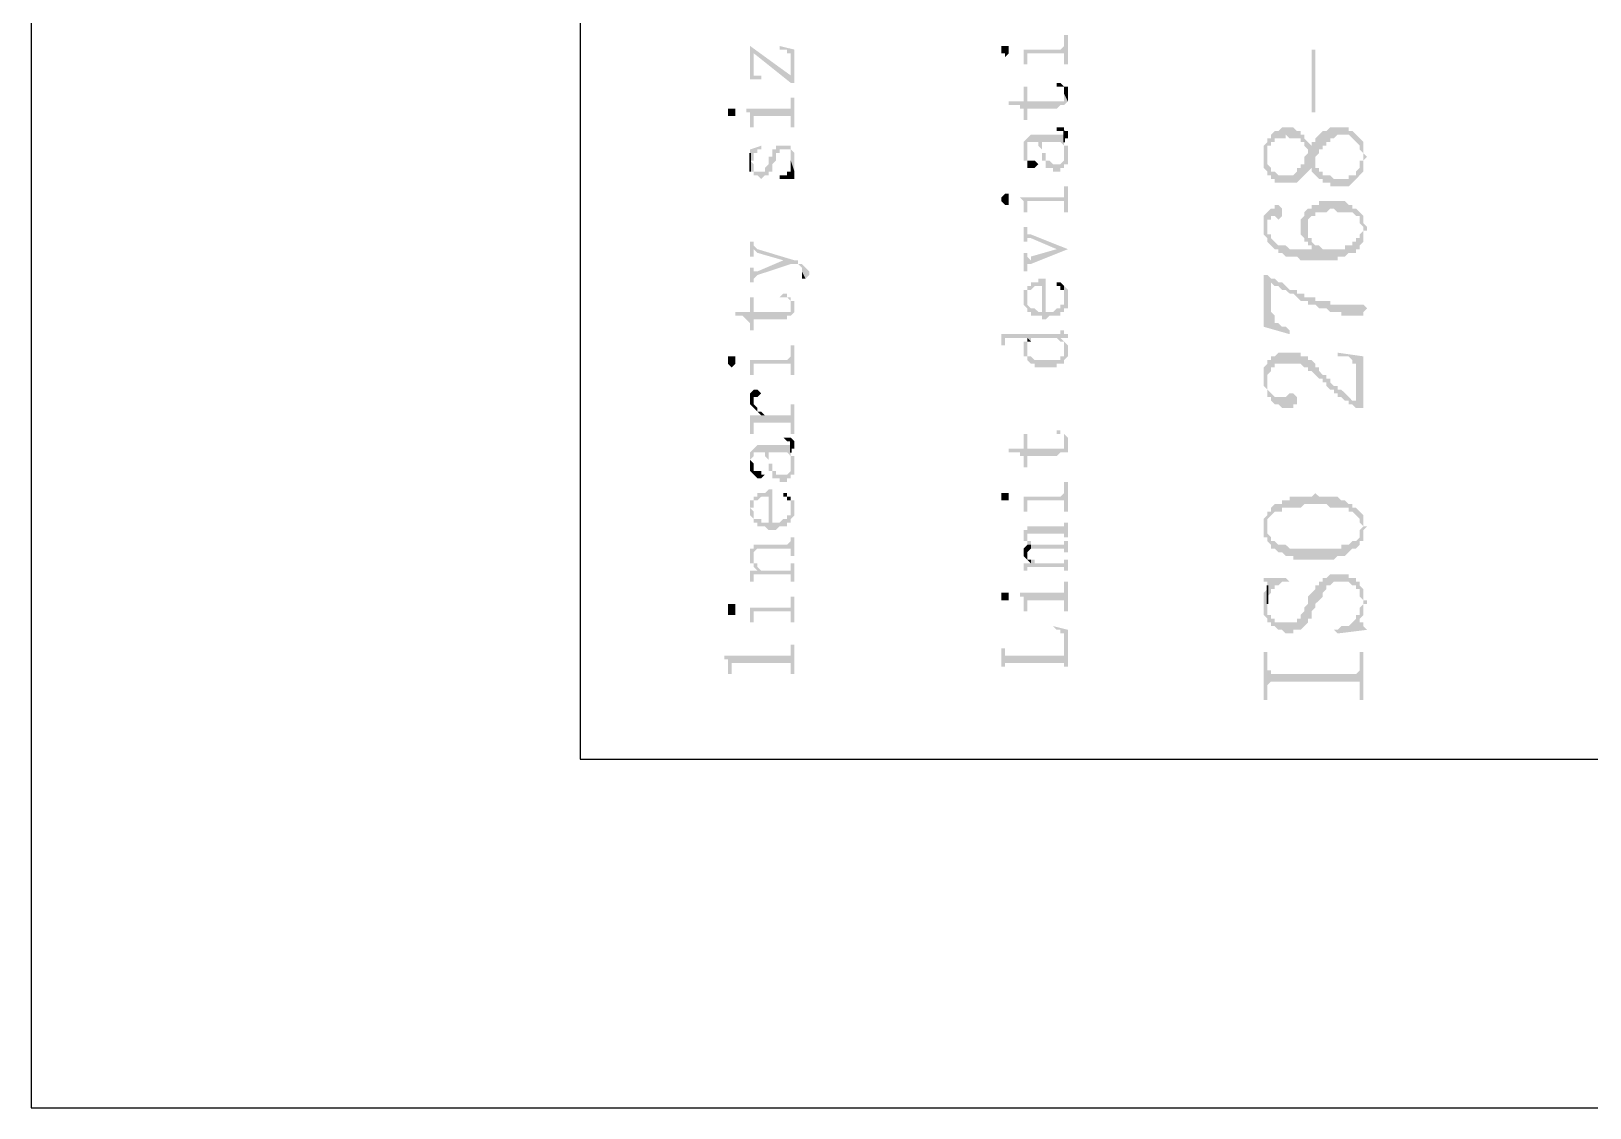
# Model space of a CAD drawing. Header units: inches. Extents: x 3613 to 8393, y -2205 to -794.
# Drawn here: x 4076.93 to 4095.97, y -1865.06 to -1851.91 of the extents above; entities that cross this region are included whole.
import ezdxf

# ---------------------------------------------------------------- set-up
doc = ezdxf.new("R2010")
doc.units = ezdxf.units.IN
doc.header["$MEASUREMENT"] = 0

msp = doc.modelspace()

# ---------------------------------------------------------------- hatches: boundary and pattern name
at = {"transparency": 33554559}
for points in [[(4089.004, -1852.139), (4089.049, -1852.139), (4089.049, -1852.184), (4089.049, -1852.229), (4089.049, -1852.274), (4089.049, -1852.32), (4089.094, -1852.32), (4089.094, -1852.229), (4089.094, -1852.184), (4089.545, -1852.184), (4089.545, -1852.32), (4089.591, -1852.32), (4089.591, -1851.958), (4089.545, -1851.958), (4089.545, -1852.094), (4089.545, -1852.094), (4089.5, -1852.139)], [(4085.709, -1852.094), (4085.754, -1852.184), (4086.206, -1852.545), (4086.206, -1852.455)], [(4085.709, -1852.094), (4085.709, -1852.5), (4085.89, -1852.5), (4085.845, -1852.5), (4085.845, -1852.455), (4085.754, -1852.455), (4085.754, -1852.41), (4085.754, -1852.184)], [(4086.07, -1852.094), (4086.07, -1852.139), (4086.161, -1852.139), (4086.161, -1852.184), (4086.206, -1852.184), (4086.206, -1852.229), (4086.206, -1852.545), (4086.251, -1852.545), (4086.251, -1852.139)], [(4088.778, -1852.139), (4088.778, -1852.184), (4088.823, -1852.184), (4088.823, -1852.229), (4088.823, -1852.229), (4088.868, -1852.184), (4088.868, -1852.139), (4088.868, -1852.094), (4088.778, -1852.094)], [(4092.614, -1852.906), (4092.614, -1852.139), (4092.569, -1852.139), (4092.569, -1852.906)], [(4088.868, -1852.771), (4088.868, -1852.816), (4089.004, -1852.816), (4089.004, -1852.861), (4089.049, -1852.861), (4089.049, -1852.906), (4089.049, -1852.997), (4089.094, -1852.997), (4089.094, -1852.861), (4089.455, -1852.861), (4089.5, -1852.816), (4089.545, -1852.816), (4089.591, -1852.771), (4089.545, -1852.681), (4089.545, -1852.726), (4089.545, -1852.771), (4089.094, -1852.771), (4089.094, -1852.59), (4089.049, -1852.59), (4089.049, -1852.771)], [(4089.455, -1852.59), (4089.545, -1852.59), (4089.545, -1852.635), (4089.545, -1852.681), (4089.545, -1852.681), (4089.591, -1852.771), (4089.591, -1852.681), (4089.591, -1852.635), (4089.591, -1852.59), (4089.545, -1852.59), (4089.5, -1852.545), (4089.455, -1852.545)], [(4085.664, -1852.861), (4085.664, -1852.906), (4085.709, -1852.906), (4085.709, -1852.951), (4085.709, -1852.997), (4085.709, -1853.087), (4085.754, -1853.087), (4085.754, -1852.951), (4086.206, -1852.951), (4086.206, -1853.087), (4086.251, -1853.087), (4086.251, -1852.726), (4086.206, -1852.726), (4086.206, -1852.861), (4086.161, -1852.861)], [(4085.438, -1852.906), (4085.438, -1852.951), (4085.529, -1852.951), (4085.529, -1852.906), (4085.529, -1852.861), (4085.438, -1852.861)], [(4089.049, -1853.358), (4089.049, -1853.403), (4089.049, -1853.448), (4089.049, -1853.493), (4089.094, -1853.493), (4089.094, -1853.358), (4089.094, -1853.312), (4089.094, -1853.267), (4089.23, -1853.267), (4089.23, -1853.312), (4089.23, -1853.312), (4089.275, -1853.358), (4089.275, -1853.403), (4089.275, -1853.267), (4089.5, -1853.267), (4089.545, -1853.312), (4089.545, -1853.358), (4089.545, -1853.403), (4089.545, -1853.448), (4089.591, -1853.312), (4089.545, -1853.312), (4089.545, -1853.267), (4089.545, -1853.177), (4089.139, -1853.177), (4089.094, -1853.222), (4089.094, -1853.222), (4089.049, -1853.267), (4089.049, -1853.312)], [(4089.455, -1853.087), (4089.455, -1853.132), (4089.545, -1853.132), (4089.545, -1853.222), (4089.591, -1853.222), (4089.591, -1853.177), (4089.591, -1853.132), (4089.545, -1853.132), (4089.545, -1853.087), (4089.5, -1853.087)], [(4091.983, -1853.448), (4091.983, -1853.583), (4092.028, -1853.628), (4092.028, -1853.673), (4092.073, -1853.673), (4092.073, -1853.719), (4092.118, -1853.719), (4092.118, -1853.764), (4092.389, -1853.764), (4092.434, -1853.719), (4092.434, -1853.719), (4092.479, -1853.673), (4092.479, -1853.673), (4092.524, -1853.628), (4092.524, -1853.628), (4092.569, -1853.583), (4092.569, -1853.628), (4092.614, -1853.538), (4092.614, -1853.493), (4092.614, -1853.448), (4092.66, -1853.403), (4092.66, -1853.358), (4092.705, -1853.358), (4092.705, -1853.312), (4092.75, -1853.312), (4092.75, -1853.267), (4092.795, -1853.267), (4092.795, -1853.222), (4092.84, -1853.222), (4092.885, -1853.177), (4093.021, -1853.177), (4093.066, -1853.222), (4093.066, -1853.222), (4093.111, -1853.267), (4093.111, -1853.267), (4093.156, -1853.312), (4093.156, -1853.358), (4093.201, -1853.403), (4093.201, -1853.628), (4093.201, -1853.538), (4093.201, -1853.493), (4093.246, -1853.448), (4093.201, -1853.403), (4093.201, -1853.312), (4093.201, -1853.267), (4093.156, -1853.222), (4093.156, -1853.222), (4093.111, -1853.177), (4093.111, -1853.177), (4093.066, -1853.132), (4093.021, -1853.132), (4093.021, -1853.087), (4092.795, -1853.087), (4092.75, -1853.132), (4092.705, -1853.132), (4092.66, -1853.177), (4092.66, -1853.177), (4092.614, -1853.222), (4092.614, -1853.267), (4092.569, -1853.267), (4092.569, -1853.312), (4092.569, -1853.312), (4092.524, -1853.267), (4092.524, -1853.403), (4092.524, -1853.403), (4092.479, -1853.448), (4092.479, -1853.538), (4092.434, -1853.538), (4092.434, -1853.583), (4092.389, -1853.583), (4092.389, -1853.628), (4092.344, -1853.673), (4092.163, -1853.673), (4092.118, -1853.628), (4092.073, -1853.628), (4092.073, -1853.583), (4092.073, -1853.583), (4092.028, -1853.538), (4092.028, -1853.493), (4092.028, -1853.267), (4092.028, -1853.267), (4091.983, -1853.312), (4091.983, -1853.403)], [(4092.028, -1853.267), (4092.028, -1853.448), (4092.028, -1853.312), (4092.073, -1853.312), (4092.073, -1853.267), (4092.118, -1853.267), (4092.118, -1853.222), (4092.253, -1853.222), (4092.253, -1853.177), (4092.299, -1853.222), (4092.434, -1853.222), (4092.434, -1853.267), (4092.479, -1853.267), (4092.479, -1853.312), (4092.524, -1853.358), (4092.524, -1853.267), (4092.524, -1853.267), (4092.479, -1853.222), (4092.479, -1853.177), (4092.434, -1853.177), (4092.434, -1853.132), (4092.389, -1853.132), (4092.344, -1853.087), (4092.208, -1853.087), (4092.163, -1853.132), (4092.118, -1853.132), (4092.073, -1853.177), (4092.073, -1853.222), (4092.028, -1853.222)], [(4085.709, -1853.628), (4085.754, -1853.628), (4085.754, -1853.673), (4085.799, -1853.673), (4085.845, -1853.719), (4085.845, -1853.719), (4085.89, -1853.673), (4085.935, -1853.673), (4085.935, -1853.628), (4085.98, -1853.628), (4085.98, -1853.583), (4085.98, -1853.538), (4085.98, -1853.538), (4086.025, -1853.493), (4086.025, -1853.448), (4086.025, -1853.403), (4086.07, -1853.403), (4086.07, -1853.358), (4086.206, -1853.358), (4086.206, -1853.403), (4086.206, -1853.448), (4086.206, -1853.493), (4086.251, -1853.628), (4086.251, -1853.583), (4086.251, -1853.538), (4086.251, -1853.493), (4086.251, -1853.448), (4086.251, -1853.403), (4086.251, -1853.403), (4086.206, -1853.358), (4086.206, -1853.312), (4086.025, -1853.312), (4086.025, -1853.358), (4085.98, -1853.358), (4085.98, -1853.403), (4085.98, -1853.448), (4085.935, -1853.448), (4085.935, -1853.493), (4085.935, -1853.538), (4085.935, -1853.538), (4085.89, -1853.583), (4085.89, -1853.628), (4085.754, -1853.628), (4085.754, -1853.583), (4085.754, -1853.538), (4085.709, -1853.493)], [(4085.709, -1853.358), (4085.709, -1853.628), (4085.709, -1853.493), (4085.754, -1853.493), (4085.754, -1853.448), (4085.754, -1853.403), (4085.799, -1853.403), (4085.799, -1853.358), (4085.845, -1853.358), (4085.845, -1853.312)], [(4089.094, -1853.493), (4089.094, -1853.538), (4089.094, -1853.583), (4089.184, -1853.583), (4089.23, -1853.538), (4089.23, -1853.538), (4089.184, -1853.493), (4089.094, -1853.493), (4089.094, -1853.448), (4089.094, -1853.358)], [(4089.275, -1853.403), (4089.275, -1853.448), (4089.275, -1853.493), (4089.32, -1853.493), (4089.32, -1853.538), (4089.32, -1853.583), (4089.41, -1853.583), (4089.41, -1853.628), (4089.5, -1853.628), (4089.5, -1853.583), (4089.545, -1853.583), (4089.545, -1853.538), (4089.591, -1853.538), (4089.591, -1853.493), (4089.591, -1853.448), (4089.591, -1853.403), (4089.591, -1853.358), (4089.591, -1853.312), (4089.545, -1853.448), (4089.545, -1853.493), (4089.545, -1853.493), (4089.5, -1853.538), (4089.41, -1853.538), (4089.365, -1853.493), (4089.32, -1853.493), (4089.32, -1853.448), (4089.32, -1853.403), (4089.275, -1853.403), (4089.275, -1853.358), (4089.275, -1853.267), (4089.275, -1853.267)], [(4086.07, -1853.673), (4086.07, -1853.719), (4086.251, -1853.719), (4086.251, -1853.673), (4086.251, -1853.628), (4086.206, -1853.493), (4086.206, -1853.538), (4086.206, -1853.583), (4086.206, -1853.628), (4086.161, -1853.628), (4086.161, -1853.673), (4086.115, -1853.673)], [(4092.569, -1853.628), (4092.614, -1853.673), (4092.614, -1853.673), (4092.66, -1853.719), (4092.705, -1853.719), (4092.705, -1853.764), (4092.795, -1853.764), (4092.795, -1853.809), (4093.021, -1853.809), (4093.066, -1853.764), (4093.066, -1853.764), (4093.111, -1853.719), (4093.111, -1853.719), (4093.156, -1853.673), (4093.156, -1853.673), (4093.201, -1853.628), (4093.201, -1853.448), (4093.201, -1853.493), (4093.156, -1853.493), (4093.156, -1853.583), (4093.111, -1853.628), (4093.111, -1853.673), (4093.021, -1853.673), (4093.021, -1853.719), (4092.84, -1853.719), (4092.795, -1853.673), (4092.705, -1853.673), (4092.705, -1853.628), (4092.66, -1853.628), (4092.66, -1853.583), (4092.614, -1853.583), (4092.614, -1853.538)], [(4088.778, -1853.989), (4088.778, -1853.989), (4088.823, -1854.035), (4088.868, -1854.035), (4088.868, -1853.989), (4088.868, -1853.944), (4088.868, -1853.899), (4088.823, -1853.899), (4088.778, -1853.944), (4088.778, -1853.944)], [(4089.004, -1853.944), (4089.004, -1853.944), (4089.049, -1853.989), (4089.049, -1854.035), (4089.049, -1854.08), (4089.049, -1854.125), (4089.094, -1854.125), (4089.094, -1854.035), (4089.094, -1853.989), (4089.545, -1853.989), (4089.545, -1854.035), (4089.545, -1854.125), (4089.591, -1854.125), (4089.591, -1853.809), (4089.545, -1853.809), (4089.545, -1853.899), (4089.545, -1853.944), (4089.5, -1853.944)], [(4091.983, -1854.26), (4091.983, -1854.35), (4091.983, -1854.396), (4092.028, -1854.441), (4092.028, -1854.486), (4092.073, -1854.531), (4092.073, -1854.531), (4092.118, -1854.576), (4092.163, -1854.576), (4092.163, -1854.621), (4092.208, -1854.621), (4092.253, -1854.666), (4092.389, -1854.666), (4092.434, -1854.712), (4092.885, -1854.712), (4092.885, -1854.666), (4092.976, -1854.666), (4093.021, -1854.621), (4093.111, -1854.621), (4093.111, -1854.576), (4093.156, -1854.576), (4093.156, -1854.531), (4093.201, -1854.486), (4093.201, -1854.305), (4093.201, -1854.35), (4093.156, -1854.396), (4093.156, -1854.441), (4093.111, -1854.441), (4093.111, -1854.486), (4093.066, -1854.486), (4093.066, -1854.531), (4092.976, -1854.531), (4092.976, -1854.576), (4092.705, -1854.576), (4092.66, -1854.531), (4092.614, -1854.576), (4092.299, -1854.576), (4092.253, -1854.531), (4092.163, -1854.531), (4092.118, -1854.486), (4092.118, -1854.486), (4092.073, -1854.441), (4092.073, -1854.396), (4092.028, -1854.396), (4092.028, -1854.305), (4092.028, -1854.125), (4091.983, -1854.17), (4091.983, -1854.215), (4091.983, -1854.215)], [(4092.028, -1854.125), (4092.028, -1854.305), (4092.028, -1854.215), (4092.073, -1854.215), (4092.073, -1854.17), (4092.118, -1854.17), (4092.163, -1854.215), (4092.163, -1854.215), (4092.208, -1854.17), (4092.208, -1854.08), (4092.208, -1854.08), (4092.163, -1854.035), (4092.118, -1854.035), (4092.118, -1854.08), (4092.073, -1854.08)], [(4092.434, -1854.305), (4092.434, -1854.35), (4092.434, -1854.396), (4092.479, -1854.441), (4092.479, -1854.486), (4092.524, -1854.486), (4092.524, -1854.26), (4092.524, -1854.215), (4092.569, -1854.17), (4092.614, -1854.17), (4092.614, -1854.125), (4092.75, -1854.125), (4092.795, -1854.08), (4092.84, -1854.08), (4092.885, -1854.125), (4093.066, -1854.125), (4093.111, -1854.17), (4093.156, -1854.17), (4093.156, -1854.26), (4093.201, -1854.305), (4093.201, -1854.486), (4093.201, -1854.35), (4093.246, -1854.35), (4093.246, -1854.305), (4093.201, -1854.26), (4093.201, -1854.17), (4093.156, -1854.125), (4093.156, -1854.125), (4093.111, -1854.08), (4093.066, -1854.08), (4093.066, -1854.035), (4093.021, -1854.035), (4092.976, -1853.989), (4092.66, -1853.989), (4092.66, -1854.035), (4092.569, -1854.035), (4092.569, -1854.08), (4092.524, -1854.08), (4092.479, -1854.125), (4092.479, -1854.17), (4092.434, -1854.215), (4092.434, -1854.26)], [(4089.049, -1854.305), (4089.049, -1854.486), (4089.094, -1854.486), (4089.094, -1854.441), (4089.139, -1854.441), (4089.455, -1854.576), (4089.591, -1854.576), (4089.139, -1854.396), (4089.094, -1854.396), (4089.094, -1854.35), (4089.094, -1854.305)], [(4092.524, -1854.486), (4092.524, -1854.531), (4092.569, -1854.531), (4092.569, -1854.576), (4092.614, -1854.576), (4092.66, -1854.531), (4092.614, -1854.531), (4092.569, -1854.486), (4092.569, -1854.441), (4092.524, -1854.441), (4092.524, -1854.396), (4092.524, -1854.305)], [(4085.709, -1854.486), (4085.709, -1854.666), (4085.754, -1854.666), (4085.754, -1854.621), (4085.754, -1854.576), (4085.799, -1854.621), (4086.115, -1854.712), (4086.115, -1854.712), (4086.206, -1854.757), (4086.296, -1854.757), (4086.341, -1854.802), (4086.341, -1854.847), (4086.386, -1854.937), (4086.386, -1854.937), (4086.431, -1854.892), (4086.431, -1854.847), (4086.431, -1854.847), (4086.386, -1854.802), (4086.386, -1854.802), (4086.341, -1854.757), (4086.296, -1854.757), (4086.296, -1854.712), (4086.251, -1854.712), (4085.799, -1854.576), (4085.754, -1854.531), (4085.754, -1854.486), (4085.754, -1854.486)], [(4089.049, -1854.621), (4089.049, -1854.847), (4089.094, -1854.847), (4089.094, -1854.802), (4089.094, -1854.757), (4089.139, -1854.757), (4089.591, -1854.576), (4089.455, -1854.576), (4089.139, -1854.666), (4089.139, -1854.712), (4089.094, -1854.666), (4089.094, -1854.621)], [(4085.709, -1854.802), (4085.709, -1854.982), (4085.754, -1854.982), (4085.754, -1854.937), (4085.754, -1854.937), (4085.799, -1854.892), (4086.206, -1854.757), (4086.115, -1854.712), (4085.799, -1854.847), (4085.754, -1854.847), (4085.754, -1854.802), (4085.754, -1854.802)], [(4086.341, -1854.892), (4086.341, -1854.937), (4086.386, -1854.937), (4086.341, -1854.847)], [(4091.983, -1854.892), (4091.983, -1855.524), (4092.299, -1855.614), (4092.299, -1855.569), (4092.253, -1855.524), (4092.208, -1855.524), (4092.163, -1855.479), (4092.118, -1855.479), (4092.118, -1855.389), (4092.073, -1855.343), (4092.073, -1854.937), (4092.028, -1854.892)], [(4089.049, -1855.073), (4089.094, -1855.163), (4089.094, -1855.118), (4089.094, -1855.073), (4089.139, -1855.073), (4089.184, -1855.027), (4089.275, -1855.027), (4089.275, -1855.434), (4089.32, -1855.434), (4089.365, -1855.389), (4089.5, -1855.389), (4089.5, -1855.343), (4089.545, -1855.343), (4089.545, -1855.298), (4089.591, -1855.298), (4089.591, -1855.253), (4089.591, -1855.208), (4089.591, -1855.163), (4089.591, -1855.118), (4089.591, -1855.073), (4089.591, -1855.073), (4089.545, -1855.027), (4089.545, -1855.163), (4089.545, -1855.208), (4089.545, -1855.253), (4089.5, -1855.253), (4089.5, -1855.298), (4089.455, -1855.298), (4089.41, -1855.343), (4089.32, -1855.343), (4089.32, -1854.937), (4089.23, -1854.937), (4089.23, -1854.982), (4089.139, -1854.982), (4089.139, -1855.027), (4089.094, -1855.027), (4089.094, -1855.073)], [(4089.049, -1855.163), (4089.049, -1855.208), (4089.049, -1855.253), (4089.049, -1855.253), (4089.094, -1855.298), (4089.094, -1855.343), (4089.139, -1855.343), (4089.139, -1855.389), (4089.275, -1855.389), (4089.275, -1855.434), (4089.275, -1855.343), (4089.23, -1855.343), (4089.184, -1855.298), (4089.139, -1855.298), (4089.094, -1855.253), (4089.094, -1855.208), (4089.094, -1855.163), (4089.049, -1855.073), (4089.049, -1855.118)], [(4089.455, -1854.982), (4089.455, -1855.027), (4089.5, -1855.027), (4089.5, -1855.073), (4089.545, -1855.073), (4089.545, -1855.118), (4089.545, -1855.163), (4089.545, -1855.027), (4089.545, -1855.027), (4089.5, -1854.982)], [(4092.073, -1854.937), (4092.073, -1854.982), (4092.118, -1855.027), (4092.163, -1855.027), (4092.208, -1855.073), (4092.253, -1855.073), (4092.299, -1855.118), (4092.344, -1855.118), (4092.389, -1855.163), (4092.389, -1855.163), (4092.434, -1855.208), (4092.524, -1855.208), (4092.524, -1855.253), (4092.614, -1855.253), (4092.66, -1855.298), (4092.75, -1855.298), (4092.795, -1855.343), (4092.93, -1855.343), (4092.93, -1855.389), (4093.201, -1855.389), (4093.201, -1855.343), (4093.246, -1855.298), (4093.201, -1855.253), (4092.795, -1855.253), (4092.795, -1855.208), (4092.614, -1855.208), (4092.614, -1855.163), (4092.479, -1855.163), (4092.479, -1855.118), (4092.389, -1855.118), (4092.389, -1855.073), (4092.299, -1855.073), (4092.253, -1855.027), (4092.253, -1855.027), (4092.208, -1854.982), (4092.163, -1854.982), (4092.118, -1854.937)], [(4085.529, -1855.343), (4085.529, -1855.389), (4085.619, -1855.389), (4085.664, -1855.434), (4085.664, -1855.434), (4085.709, -1855.479), (4085.709, -1855.569), (4085.754, -1855.569), (4085.754, -1855.434), (4086.161, -1855.434), (4086.161, -1855.389), (4086.206, -1855.389), (4086.206, -1855.253), (4086.206, -1855.298), (4086.206, -1855.343), (4085.754, -1855.343), (4085.754, -1855.163), (4085.709, -1855.163), (4085.709, -1855.343)], [(4086.07, -1855.163), (4086.161, -1855.163), (4086.206, -1855.208), (4086.206, -1855.253), (4086.206, -1855.389), (4086.251, -1855.343), (4086.251, -1855.298), (4086.251, -1855.208), (4086.206, -1855.208), (4086.206, -1855.163), (4086.161, -1855.163), (4086.161, -1855.118), (4086.115, -1855.118)], [(4088.733, -1855.614), (4088.778, -1855.614), (4088.778, -1855.659), (4088.778, -1855.75), (4088.823, -1855.75), (4088.823, -1855.704), (4088.823, -1855.659), (4089.094, -1855.659), (4089.139, -1855.704), (4089.139, -1855.659), (4089.455, -1855.659), (4089.5, -1855.704), (4089.5, -1855.659), (4089.591, -1855.659), (4089.591, -1855.614), (4089.545, -1855.614), (4089.545, -1855.569), (4089.545, -1855.524), (4089.545, -1855.569), (4089.5, -1855.569), (4089.5, -1855.614)], [(4085.664, -1855.93), (4085.709, -1855.93), (4085.709, -1855.975), (4085.709, -1856.065), (4085.709, -1856.111), (4085.754, -1856.111), (4085.754, -1856.02), (4085.754, -1855.975), (4086.206, -1855.975), (4086.206, -1856.111), (4086.251, -1856.111), (4086.251, -1855.75), (4086.206, -1855.75), (4086.206, -1855.885), (4086.206, -1855.885), (4086.161, -1855.93)], [(4089.049, -1855.795), (4089.049, -1855.84), (4089.049, -1855.885), (4089.094, -1855.885), (4089.094, -1855.93), (4089.094, -1855.93), (4089.139, -1855.975), (4089.184, -1855.975), (4089.184, -1856.02), (4089.455, -1856.02), (4089.455, -1855.975), (4089.545, -1855.975), (4089.545, -1855.93), (4089.545, -1855.795), (4089.545, -1855.84), (4089.545, -1855.885), (4089.5, -1855.885), (4089.5, -1855.93), (4089.184, -1855.93), (4089.139, -1855.885), (4089.094, -1855.885), (4089.094, -1855.84), (4089.094, -1855.704), (4089.049, -1855.704), (4089.049, -1855.75)], [(4089.094, -1855.704), (4089.094, -1855.795), (4089.094, -1855.75), (4089.094, -1855.704), (4089.139, -1855.704), (4089.094, -1855.659), (4089.094, -1855.659)], [(4089.5, -1855.704), (4089.545, -1855.704), (4089.545, -1855.75), (4089.545, -1855.795), (4089.545, -1855.93), (4089.591, -1855.885), (4089.591, -1855.84), (4089.591, -1855.795), (4089.591, -1855.75), (4089.591, -1855.75), (4089.545, -1855.704), (4089.545, -1855.704), (4089.5, -1855.659), (4089.5, -1855.659)], [(4091.983, -1856.156), (4091.983, -1856.246), (4091.983, -1856.246), (4092.028, -1856.291), (4092.028, -1856.336), (4092.028, -1856.156), (4092.028, -1856.111), (4092.073, -1856.065), (4092.073, -1856.02), (4092.118, -1856.02), (4092.118, -1855.975), (4092.434, -1855.975), (4092.479, -1856.02), (4092.524, -1856.02), (4092.524, -1856.065), (4092.569, -1856.065), (4092.614, -1856.111), (4092.614, -1856.111), (4092.66, -1856.156), (4092.705, -1856.156), (4092.705, -1856.201), (4092.75, -1856.201), (4092.75, -1856.246), (4092.795, -1856.291), (4092.84, -1856.291), (4092.84, -1856.336), (4092.885, -1856.336), (4092.885, -1856.381), (4092.93, -1856.381), (4092.976, -1856.427), (4093.021, -1856.427), (4093.021, -1856.472), (4093.066, -1856.472), (4093.111, -1856.517), (4093.111, -1856.427), (4093.066, -1856.427), (4093.021, -1856.381), (4093.021, -1856.381), (4092.976, -1856.336), (4092.93, -1856.291), (4092.885, -1856.291), (4092.885, -1856.246), (4092.84, -1856.246), (4092.795, -1856.201), (4092.795, -1856.156), (4092.75, -1856.156), (4092.75, -1856.111), (4092.705, -1856.111), (4092.66, -1856.065), (4092.66, -1856.02), (4092.614, -1856.02), (4092.614, -1855.975), (4092.569, -1855.93), (4092.524, -1855.93), (4092.524, -1855.885), (4092.434, -1855.885), (4092.434, -1855.84), (4092.163, -1855.84), (4092.118, -1855.885), (4092.073, -1855.885), (4092.073, -1855.93), (4092.028, -1855.93), (4092.028, -1855.975), (4092.028, -1855.975), (4091.983, -1856.02), (4091.983, -1856.065), (4091.983, -1856.111)], [(4092.885, -1855.84), (4092.885, -1855.885), (4093.021, -1855.885), (4093.066, -1855.93), (4093.066, -1855.975), (4093.111, -1855.975), (4093.111, -1856.517), (4093.201, -1856.517), (4093.201, -1855.885)], [(4085.438, -1855.93), (4085.438, -1855.975), (4085.438, -1855.975), (4085.484, -1856.02), (4085.484, -1856.02), (4085.529, -1855.975), (4085.529, -1855.93), (4085.529, -1855.885), (4085.438, -1855.885)], [(4092.028, -1856.336), (4092.028, -1856.381), (4092.073, -1856.381), (4092.073, -1856.427), (4092.073, -1856.427), (4092.118, -1856.472), (4092.163, -1856.472), (4092.208, -1856.517), (4092.344, -1856.517), (4092.344, -1856.472), (4092.389, -1856.472), (4092.389, -1856.381), (4092.389, -1856.381), (4092.344, -1856.336), (4092.299, -1856.336), (4092.253, -1856.381), (4092.118, -1856.381), (4092.073, -1856.336), (4092.073, -1856.336), (4092.028, -1856.291), (4092.028, -1856.246), (4092.028, -1856.201)], [(4085.709, -1856.381), (4085.709, -1856.427), (4085.709, -1856.472), (4085.709, -1856.472), (4085.754, -1856.517), (4085.754, -1856.427), (4085.754, -1856.381), (4085.799, -1856.381), (4085.845, -1856.336), (4085.845, -1856.336), (4085.799, -1856.291), (4085.754, -1856.291), (4085.709, -1856.336)], [(4085.709, -1856.607), (4085.709, -1856.652), (4085.709, -1856.697), (4085.709, -1856.742), (4085.709, -1856.833), (4085.754, -1856.833), (4085.754, -1856.697), (4086.206, -1856.697), (4086.206, -1856.833), (4086.251, -1856.833), (4086.251, -1856.472), (4086.206, -1856.472), (4086.206, -1856.562), (4086.206, -1856.607), (4085.845, -1856.607)], [(4085.754, -1856.517), (4085.754, -1856.517), (4085.799, -1856.562), (4085.799, -1856.562), (4085.845, -1856.607), (4085.89, -1856.607), (4085.845, -1856.562), (4085.799, -1856.562), (4085.799, -1856.517), (4085.799, -1856.517), (4085.754, -1856.472), (4085.754, -1856.427), (4085.754, -1856.427)], [(4089.455, -1856.833), (4089.545, -1856.833), (4089.545, -1856.878), (4089.545, -1856.923), (4089.545, -1856.923), (4089.591, -1857.058), (4089.591, -1857.013), (4089.591, -1856.968), (4089.591, -1856.878), (4089.591, -1856.878), (4089.545, -1856.833), (4089.5, -1856.833), (4089.5, -1856.788), (4089.455, -1856.788)], [(4085.709, -1857.149), (4085.709, -1857.194), (4085.709, -1857.239), (4085.709, -1857.284), (4085.709, -1857.149), (4085.709, -1857.149), (4085.754, -1857.104), (4085.754, -1857.058), (4085.89, -1857.058), (4085.89, -1857.104), (4085.89, -1857.104), (4085.935, -1857.149), (4085.935, -1857.194), (4085.935, -1857.058), (4086.161, -1857.058), (4086.206, -1857.104), (4086.206, -1857.149), (4086.206, -1857.194), (4086.206, -1857.239), (4086.206, -1857.104), (4086.206, -1857.058), (4086.206, -1856.968), (4085.799, -1856.968), (4085.754, -1857.013), (4085.754, -1857.013), (4085.709, -1857.058), (4085.709, -1857.104)], [(4086.115, -1856.878), (4086.115, -1856.878), (4086.161, -1856.923), (4086.206, -1856.923), (4086.206, -1857.013), (4086.251, -1857.013), (4086.251, -1856.968), (4086.251, -1856.923), (4086.251, -1856.923), (4086.206, -1856.878), (4086.161, -1856.878)], [(4088.868, -1857.013), (4088.868, -1857.058), (4089.004, -1857.058), (4089.004, -1857.104), (4089.049, -1857.104), (4089.049, -1857.149), (4089.049, -1857.239), (4089.094, -1857.239), (4089.094, -1857.104), (4089.455, -1857.104), (4089.5, -1857.058), (4089.591, -1857.058), (4089.545, -1856.923), (4089.545, -1856.968), (4089.545, -1857.013), (4089.094, -1857.013), (4089.094, -1856.833), (4089.049, -1856.833), (4089.049, -1857.013)], [(4085.709, -1857.284), (4085.754, -1857.329), (4085.754, -1857.329), (4085.799, -1857.374), (4085.845, -1857.374), (4085.89, -1857.329), (4085.845, -1857.329), (4085.845, -1857.284), (4085.754, -1857.284), (4085.754, -1857.239), (4085.754, -1857.194), (4085.709, -1857.149)], [(4085.935, -1857.194), (4085.935, -1857.239), (4085.935, -1857.284), (4085.98, -1857.284), (4085.98, -1857.329), (4085.98, -1857.374), (4086.07, -1857.374), (4086.07, -1857.419), (4086.161, -1857.419), (4086.161, -1857.374), (4086.206, -1857.374), (4086.206, -1857.329), (4086.251, -1857.329), (4086.251, -1857.284), (4086.251, -1857.239), (4086.251, -1857.149), (4086.251, -1857.104), (4086.206, -1857.104), (4086.206, -1857.239), (4086.206, -1857.284), (4086.206, -1857.284), (4086.161, -1857.329), (4086.025, -1857.329), (4086.025, -1857.284), (4085.98, -1857.284), (4085.98, -1857.239), (4085.98, -1857.194), (4085.935, -1857.194), (4085.935, -1857.149), (4085.935, -1857.058), (4085.935, -1857.058)], [(4085.709, -1857.645), (4085.709, -1857.735), (4085.754, -1857.735), (4085.754, -1857.69), (4085.754, -1857.645), (4085.799, -1857.645), (4085.845, -1857.6), (4085.935, -1857.6), (4085.935, -1858.006), (4086.025, -1858.006), (4086.07, -1857.961), (4086.161, -1857.961), (4086.161, -1857.916), (4086.206, -1857.916), (4086.206, -1857.871), (4086.206, -1857.871), (4086.251, -1857.826), (4086.251, -1857.781), (4086.251, -1857.735), (4086.251, -1857.69), (4086.251, -1857.645), (4086.206, -1857.645), (4086.206, -1857.6), (4086.206, -1857.735), (4086.206, -1857.781), (4086.206, -1857.826), (4086.161, -1857.826), (4086.161, -1857.871), (4086.115, -1857.871), (4086.07, -1857.916), (4085.98, -1857.916), (4085.98, -1857.51), (4085.935, -1857.51), (4085.89, -1857.555), (4085.799, -1857.555), (4085.799, -1857.6), (4085.754, -1857.6), (4085.754, -1857.645)], [(4086.07, -1857.555), (4086.115, -1857.555), (4086.115, -1857.6), (4086.161, -1857.6), (4086.161, -1857.645), (4086.206, -1857.645), (4086.206, -1857.69), (4086.206, -1857.735), (4086.206, -1857.6), (4086.161, -1857.6), (4086.161, -1857.555), (4086.115, -1857.555)], [(4088.778, -1857.6), (4088.778, -1857.645), (4088.868, -1857.645), (4088.868, -1857.6), (4088.868, -1857.555), (4088.778, -1857.555)], [(4089.004, -1857.6), (4089.049, -1857.6), (4089.049, -1857.645), (4089.049, -1857.735), (4089.049, -1857.781), (4089.094, -1857.781), (4089.094, -1857.69), (4089.094, -1857.645), (4089.545, -1857.645), (4089.545, -1857.781), (4089.591, -1857.781), (4089.591, -1857.419), (4089.545, -1857.419), (4089.545, -1857.555), (4089.545, -1857.555), (4089.5, -1857.6)], [(4092.028, -1857.826), (4092.028, -1857.961), (4092.028, -1857.916), (4092.028, -1857.871), (4092.073, -1857.826), (4092.073, -1857.826), (4092.118, -1857.781), (4092.208, -1857.781), (4092.208, -1857.735), (4092.434, -1857.735), (4092.479, -1857.69), (4092.75, -1857.69), (4092.795, -1857.735), (4093.021, -1857.735), (4093.021, -1857.781), (4093.066, -1857.781), (4093.111, -1857.826), (4093.111, -1857.826), (4093.156, -1857.871), (4093.156, -1857.916), (4093.201, -1857.961), (4093.201, -1857.826), (4093.156, -1857.781), (4093.156, -1857.781), (4093.111, -1857.735), (4093.066, -1857.735), (4093.066, -1857.69), (4093.021, -1857.69), (4092.976, -1857.645), (4092.93, -1857.645), (4092.885, -1857.6), (4092.66, -1857.6), (4092.614, -1857.555), (4092.569, -1857.6), (4092.299, -1857.6), (4092.299, -1857.645), (4092.208, -1857.645), (4092.208, -1857.69), (4092.118, -1857.69), (4092.073, -1857.735), (4092.073, -1857.781), (4092.028, -1857.781)], [(4085.709, -1857.735), (4085.709, -1857.781), (4085.709, -1857.826), (4085.709, -1857.826), (4085.754, -1857.871), (4085.754, -1857.916), (4085.799, -1857.916), (4085.799, -1857.961), (4085.89, -1857.961), (4085.935, -1858.006), (4085.935, -1857.916), (4085.845, -1857.916), (4085.845, -1857.871), (4085.754, -1857.871), (4085.754, -1857.826), (4085.754, -1857.781), (4085.754, -1857.781), (4085.709, -1857.735), (4085.709, -1857.645), (4085.709, -1857.69)], [(4089.094, -1858.006), (4089.094, -1858.096), (4089.094, -1858.051), (4089.545, -1858.051), (4089.545, -1858.096), (4089.591, -1858.096), (4089.591, -1857.916), (4089.545, -1857.916), (4089.545, -1857.961), (4089.094, -1857.961)], [(4091.983, -1857.961), (4091.983, -1858.096), (4092.028, -1858.096), (4092.028, -1858.142), (4092.028, -1858.142), (4092.073, -1858.187), (4092.073, -1858.232), (4092.118, -1858.232), (4092.163, -1858.277), (4092.208, -1858.277), (4092.253, -1858.322), (4092.344, -1858.322), (4092.344, -1858.367), (4092.84, -1858.367), (4092.885, -1858.322), (4092.976, -1858.322), (4093.021, -1858.277), (4093.021, -1858.277), (4093.066, -1858.232), (4093.111, -1858.232), (4093.156, -1858.187), (4093.156, -1858.142), (4093.201, -1858.142), (4093.201, -1858.051), (4093.201, -1858.006), (4093.246, -1857.961), (4093.201, -1857.961), (4093.201, -1857.871), (4093.201, -1857.826), (4093.201, -1857.961), (4093.201, -1857.961), (4093.156, -1858.006), (4093.156, -1858.051), (4093.156, -1858.096), (4093.111, -1858.142), (4093.066, -1858.142), (4093.021, -1858.187), (4092.93, -1858.187), (4092.93, -1858.232), (4092.299, -1858.232), (4092.253, -1858.187), (4092.163, -1858.187), (4092.118, -1858.142), (4092.073, -1858.142), (4092.073, -1858.096), (4092.028, -1858.051), (4092.028, -1857.826), (4092.028, -1857.826), (4091.983, -1857.871)], [(4085.754, -1858.232), (4085.754, -1858.322), (4085.754, -1858.277), (4085.754, -1858.277), (4085.799, -1858.232), (4086.206, -1858.232), (4086.206, -1858.322), (4086.251, -1858.322), (4086.251, -1858.096), (4086.206, -1858.096), (4086.206, -1858.142), (4086.206, -1858.142), (4086.161, -1858.187), (4085.754, -1858.187)], [(4089.049, -1858.051), (4089.049, -1858.096), (4089.049, -1858.142), (4089.094, -1858.142), (4089.094, -1858.187), (4089.139, -1858.187), (4089.139, -1858.232), (4089.545, -1858.232), (4089.545, -1858.277), (4089.591, -1858.277), (4089.591, -1858.142), (4089.545, -1858.142), (4089.545, -1858.187), (4089.139, -1858.187), (4089.139, -1858.142), (4089.094, -1858.142), (4089.094, -1858.096), (4089.094, -1858.006), (4089.049, -1858.006)], [(4085.709, -1858.322), (4085.709, -1858.367), (4085.709, -1858.412), (4085.754, -1858.412), (4085.754, -1858.458), (4085.754, -1858.458), (4085.799, -1858.503), (4085.799, -1858.458), (4085.799, -1858.412), (4085.754, -1858.412), (4085.754, -1858.367), (4085.754, -1858.232), (4085.709, -1858.232), (4085.709, -1858.277), (4085.709, -1858.277)], [(4089.049, -1858.277), (4089.049, -1858.322), (4089.049, -1858.322), (4089.094, -1858.367), (4089.094, -1858.277), (4089.094, -1858.277), (4089.139, -1858.232), (4089.139, -1858.187), (4089.094, -1858.187), (4089.049, -1858.232), (4089.049, -1858.232)], [(4089.094, -1858.367), (4089.094, -1858.367), (4089.139, -1858.412), (4089.139, -1858.367), (4089.094, -1858.367), (4089.094, -1858.322), (4089.094, -1858.277)], [(4085.709, -1858.503), (4085.709, -1858.548), (4085.709, -1858.593), (4085.709, -1858.638), (4085.754, -1858.638), (4085.754, -1858.593), (4085.754, -1858.548), (4086.206, -1858.548), (4086.206, -1858.593), (4086.206, -1858.638), (4086.251, -1858.638), (4086.251, -1858.412), (4086.206, -1858.412), (4086.206, -1858.458), (4086.206, -1858.503), (4085.845, -1858.503), (4085.799, -1858.458), (4085.799, -1858.503)], [(4089.049, -1858.412), (4089.049, -1858.458), (4089.049, -1858.503), (4089.094, -1858.503), (4089.094, -1858.458), (4089.545, -1858.458), (4089.545, -1858.503), (4089.591, -1858.503), (4089.591, -1858.367), (4089.545, -1858.367), (4089.545, -1858.412), (4089.184, -1858.412), (4089.184, -1858.367), (4089.139, -1858.367), (4089.139, -1858.412)], [(4089.004, -1858.773), (4089.004, -1858.819), (4089.049, -1858.819), (4089.049, -1858.864), (4089.049, -1858.909), (4089.049, -1858.999), (4089.094, -1858.999), (4089.094, -1858.864), (4089.545, -1858.864), (4089.545, -1858.999), (4089.591, -1858.999), (4089.591, -1858.638), (4089.545, -1858.638), (4089.545, -1858.773), (4089.5, -1858.773)], [(4091.983, -1858.909), (4091.983, -1859.044), (4091.983, -1859.044), (4092.028, -1859.089), (4092.028, -1859.134), (4092.073, -1859.134), (4092.073, -1859.18), (4092.118, -1859.18), (4092.163, -1859.225), (4092.208, -1859.225), (4092.253, -1859.27), (4092.344, -1859.27), (4092.344, -1859.225), (4092.434, -1859.225), (4092.479, -1859.18), (4092.479, -1859.18), (4092.524, -1859.134), (4092.524, -1859.089), (4092.569, -1859.089), (4092.569, -1858.999), (4092.614, -1858.954), (4092.614, -1858.909), (4092.66, -1858.864), (4092.66, -1858.864), (4092.705, -1858.819), (4092.705, -1858.773), (4092.705, -1858.773), (4092.75, -1858.728), (4092.75, -1858.683), (4092.795, -1858.683), (4092.84, -1858.638), (4093.021, -1858.638), (4093.066, -1858.683), (4093.111, -1858.683), (4093.111, -1858.728), (4093.156, -1858.728), (4093.156, -1858.819), (4093.201, -1858.864), (4093.201, -1859.044), (4093.201, -1858.999), (4093.201, -1858.909), (4093.246, -1858.909), (4093.246, -1858.864), (4093.201, -1858.864), (4093.201, -1858.728), (4093.201, -1858.728), (4093.156, -1858.683), (4093.156, -1858.638), (4093.111, -1858.638), (4093.111, -1858.593), (4093.021, -1858.593), (4093.021, -1858.548), (4092.795, -1858.548), (4092.75, -1858.593), (4092.705, -1858.593), (4092.705, -1858.638), (4092.66, -1858.638), (4092.66, -1858.683), (4092.614, -1858.683), (4092.614, -1858.728), (4092.569, -1858.773), (4092.569, -1858.773), (4092.524, -1858.819), (4092.524, -1858.909), (4092.479, -1858.954), (4092.479, -1858.999), (4092.434, -1859.044), (4092.434, -1859.089), (4092.389, -1859.089), (4092.389, -1859.134), (4092.118, -1859.134), (4092.118, -1859.089), (4092.073, -1859.089), (4092.073, -1859.044), (4092.028, -1859.044), (4092.028, -1858.728), (4091.983, -1858.773), (4091.983, -1858.819), (4091.983, -1858.864)], [(4091.983, -1858.593), (4091.983, -1858.638), (4092.028, -1858.638), (4092.028, -1858.864), (4092.028, -1858.819), (4092.073, -1858.773), (4092.073, -1858.728), (4092.118, -1858.728), (4092.118, -1858.683), (4092.163, -1858.683), (4092.208, -1858.638), (4092.299, -1858.638), (4092.253, -1858.593)], [(4085.664, -1858.954), (4085.709, -1858.954), (4085.709, -1858.999), (4085.709, -1859.044), (4085.709, -1859.089), (4085.709, -1859.134), (4085.754, -1859.134), (4085.754, -1859.044), (4085.754, -1858.999), (4086.206, -1858.999), (4086.206, -1859.044), (4086.206, -1859.134), (4086.251, -1859.134), (4086.251, -1858.819), (4086.206, -1858.819), (4086.206, -1858.909), (4086.206, -1858.954), (4086.161, -1858.954)], [(4088.778, -1858.819), (4088.778, -1858.864), (4088.868, -1858.864), (4088.868, -1858.819), (4088.868, -1858.773), (4088.778, -1858.773)], [(4093.156, -1858.954), (4093.156, -1859.134), (4093.156, -1859.089), (4093.201, -1859.044), (4093.201, -1858.864), (4093.201, -1858.909)], [(4085.438, -1858.954), (4085.438, -1858.999), (4085.438, -1859.044), (4085.529, -1859.044), (4085.529, -1858.999), (4085.529, -1858.954), (4085.529, -1858.909), (4085.438, -1858.909)], [(4092.84, -1859.225), (4092.885, -1859.27), (4093.246, -1859.225), (4093.201, -1859.18), (4093.201, -1859.134), (4093.156, -1859.134), (4093.156, -1858.954), (4093.156, -1859.044), (4093.111, -1859.044), (4093.111, -1859.089), (4093.111, -1859.089), (4093.066, -1859.134), (4093.066, -1859.134), (4093.021, -1859.18), (4092.93, -1859.18), (4092.885, -1859.225)], [(4089.41, -1859.18), (4089.41, -1859.18), (4089.455, -1859.225), (4089.5, -1859.225), (4089.5, -1859.27), (4089.545, -1859.27), (4089.545, -1859.315), (4089.545, -1859.36), (4089.545, -1859.676), (4089.591, -1859.676), (4089.591, -1859.225)], [(4085.393, -1859.541), (4085.393, -1859.586), (4085.438, -1859.586), (4085.438, -1859.631), (4085.438, -1859.676), (4085.438, -1859.766), (4085.484, -1859.766), (4085.484, -1859.631), (4086.206, -1859.631), (4086.206, -1859.766), (4086.251, -1859.766), (4086.251, -1859.405), (4086.206, -1859.405), (4086.206, -1859.496), (4086.206, -1859.541), (4086.161, -1859.541)], [(4088.778, -1859.45), (4088.778, -1859.676), (4088.823, -1859.676), (4088.823, -1859.631), (4089.545, -1859.631), (4089.545, -1859.676), (4089.545, -1859.496), (4089.545, -1859.541), (4088.823, -1859.541), (4088.823, -1859.45)], [(4091.983, -1859.496), (4091.983, -1860.082), (4092.028, -1860.082), (4092.028, -1859.902), (4092.028, -1859.902), (4092.073, -1859.857), (4093.156, -1859.857), (4093.156, -1859.902), (4093.156, -1860.082), (4093.201, -1860.082), (4093.201, -1859.496), (4093.156, -1859.496), (4093.156, -1859.676), (4093.156, -1859.721), (4093.156, -1859.721), (4093.111, -1859.766), (4092.073, -1859.766), (4092.073, -1859.721), (4092.028, -1859.721), (4092.028, -1859.496)]]:
    msp.add_hatch(color=256, dxfattribs=at).paths.add_polyline_path(points)

# ---------------------------------------------------------------- linework, layer by layer
for p, q in [((4083.633, -1574.063), (4083.633, -1860.804)), ((4083.633, -1860.804), (4492.889, -1860.804))]:
    msp.add_line(p, q)
for points in [[(4496.927, -1865.063), (4496.927, -1568.063), (4076.927, -1568.063), (4076.927, -1865.063)], [(4089.545, -1853.177), (4089.545, -1853.267), (4089.545, -1853.132), (4089.545, -1853.177)], [(4085.709, -1853.538), (4085.709, -1853.583), (4085.709, -1853.628), (4085.709, -1853.403), (4085.709, -1853.448), (4085.709, -1853.493)], [(4086.206, -1856.968), (4086.206, -1857.058), (4086.206, -1856.923), (4086.206, -1856.968)], [(4092.028, -1858.728), (4092.028, -1858.909), (4092.028, -1858.864), (4092.028, -1858.683), (4092.028, -1858.683)]]:
    msp.add_lwpolyline(points, close=True)

doc.saveas('drawing.dxf')
